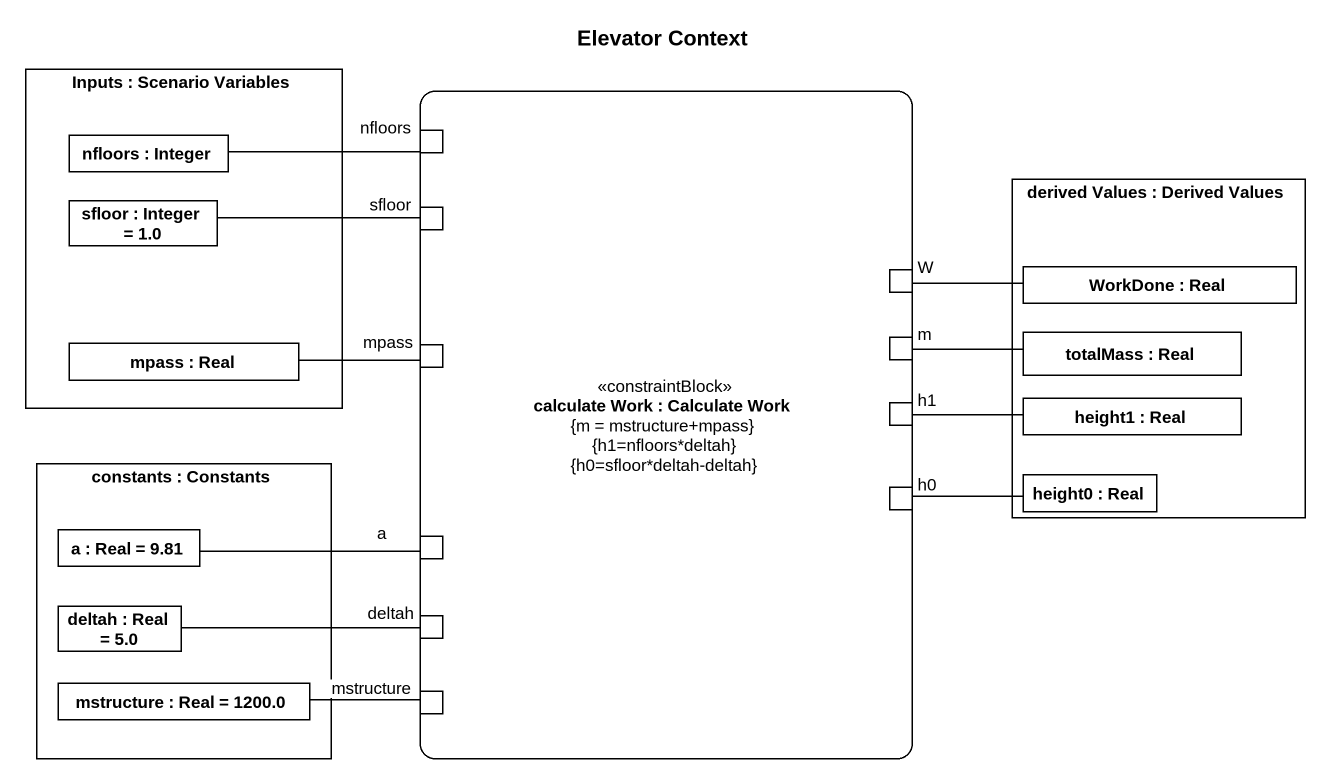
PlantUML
@startuml
title Elevator Context
rectangle "Inputs : Scenario Variables" as Inputs {
  rectangle "nfloors : Integer" as nfloors
  rectangle "sfloor : Integer = 1.0" as sfloor
  rectangle "mpass : Real" as mpass
}
rectangle "calculate Work : Calculate Work\n{m = mstructure+mpass}\n{h1=nfloors*deltah}\n{h0=sfloor*deltah-deltah}" as calculate_Work <<constraintBlock>> {
  port "nfloors" as nfloors_2
  port "sfloor" as sfloor_2
  port W
  port "mpass" as mpass_2
  port m
  port h1
  port h0
  port "a" as a_2
  port "deltah" as deltah_2
  port "mstructure" as mstructure_2
}
rectangle "derived Values : Derived Values" as derived_Values {
  rectangle "WorkDone : Real" as WorkDone
  rectangle "totalMass : Real" as totalMass
  rectangle "height1 : Real" as height1
  rectangle "height0 : Real" as height0
}
rectangle "constants : Constants" as constants {
  rectangle "a : Real = 9.81" as a
  rectangle "deltah : Real = 5.0" as deltah
  rectangle "mstructure : Real = 1200.0" as mstructure
}
nfloors_2 -left- nfloors
sfloor -right- sfloor_2
W -right- WorkDone
mpass -right- mpass_2
m -right- totalMass
h1 -right- height1
h0 -right- height0
a_2 -left- a
deltah_2 -left- deltah
mstructure_2 -left- mstructure
@enduml
